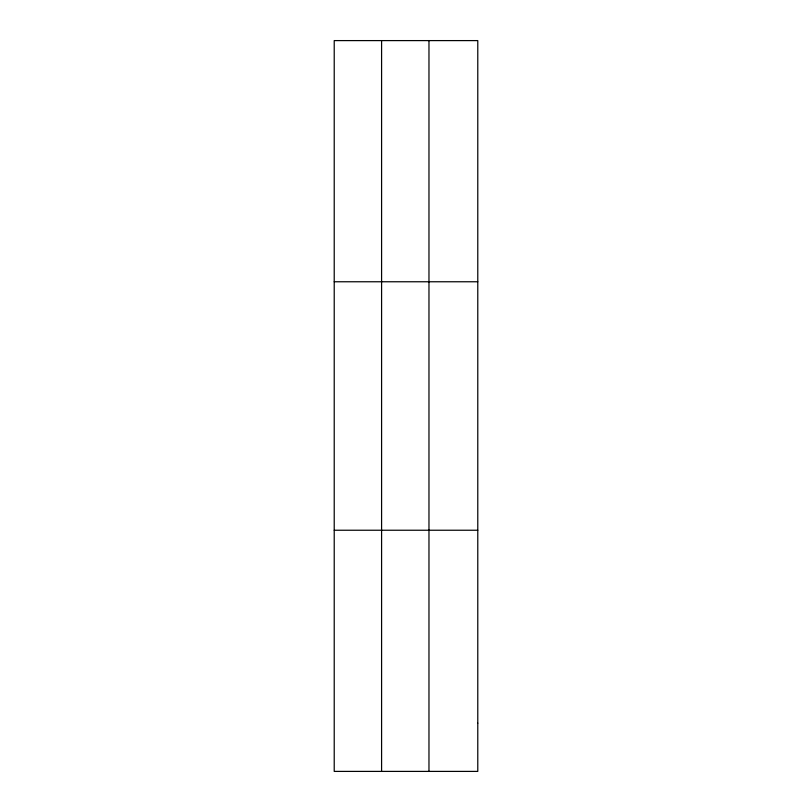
<?xml version="1.0" encoding="UTF-8"?>
<svg xmlns="http://www.w3.org/2000/svg" width="812" height="812" viewBox="0 0 812 812"><rect width="100%" height="100%" fill="white"/><g stroke="black" fill="none" stroke-linecap="round" stroke-linejoin="round"><path stroke-width="1.22" d="M381.589 40.6L381.589 771.4M428.969 40.6L428.969 771.4M334.219 281.764L477.781 281.764M334.219 530.236L477.781 530.236M477.781 723.167L477.781 771.4L334.219 771.4L334.219 40.6L477.781 40.6L477.781 723.167"/></g></svg>
